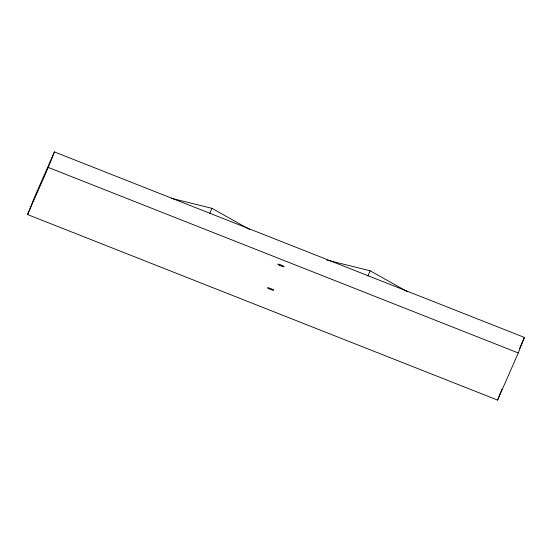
<?xml version="1.0" encoding="UTF-8"?>
<svg xmlns="http://www.w3.org/2000/svg" width="552" height="552" viewBox="0 0 552 552"><rect width="100%" height="100%" fill="white"/><g stroke="black" fill="none" stroke-linecap="round" stroke-linejoin="round"><path stroke-width="0.83" d="M27.6 214.562L33.713 199.037L54.413 151.917L524.4 337.438L518.287 352.963L497.587 400.083L27.6 214.562L48.293 167.442L54.413 151.917M209.739 213.734L211.878 208.304L171.217 198.278M367.915 276.172L370.054 270.735L326.901 260.095M497.587 400.083L501.871 389.215M519.57 348.429L524.4 337.438M48.293 167.442L518.287 352.963M370.054 270.735L407.652 291.842M211.878 208.304L249.476 229.411M279.264 265.181A3.367 0.455 21.5 0 0 284.121 266.671A3.367 0.455 21.5 0 0 279.581 264.456A3.367 0.455 21.5 0 0 279.264 265.181M268.914 288.744A3.367 0.455 21.5 0 0 273.778 290.235A3.367 0.455 21.5 0 0 269.238 288.02A3.367 0.455 21.5 0 0 268.914 288.744"/></g></svg>
